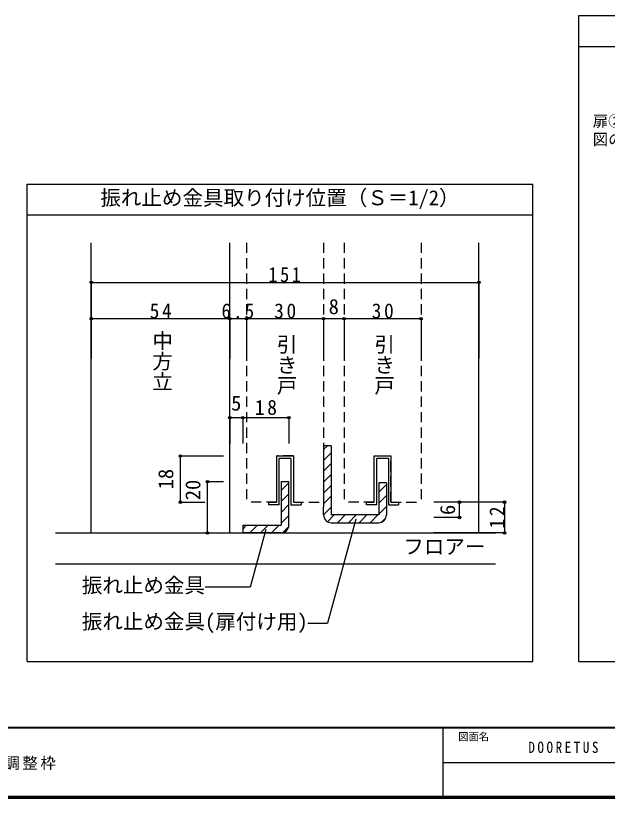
# Model space of a CAD drawing. Units: millimetres at full size, sheet at 1:5, with parts at other scales. Extents: x -973 to 977, y -718 to 696.
# Drawn here: x -414 to 162, y -701 to 62 of the extents above; entities that cross this region are included whole.
import ezdxf
from ezdxf.enums import TextEntityAlignment as Align

# ---------------------------------------------------------------- set-up
doc = ezdxf.new("R2010")
doc.units = ezdxf.units.MM
doc.header["$LTSCALE"] = 5
doc.header["$PDMODE"] = 32
doc.header["$PDSIZE"] = 2.5
doc.linetypes.add('DASHED2', pattern=[3, 2, -1])
for name, color, linetype in [('0-A_文字', 7, 'Continuous'), ('0-B_寸法', 7, 'Continuous'), ('1-3_仕上げ', 2, 'Continuous'), ('1-4_枠', 3, 'Continuous'), ('1-6_扉', 7, 'DASHED2'), ('1-7_金物', 7, 'Continuous'), ('1-A_文字', 7, 'Continuous'), ('1-B_寸法', 7, 'Continuous'), ('1-C_ハッチ', 4, 'Continuous'), ('F-0_補助線', 7, 'Continuous'), ('F-1_枠', 6, 'Continuous'), ('F-A_文字', 7, 'Continuous')]:
    doc.layers.add(name, color=color, linetype=linetype)
doc.styles.add('@ＭＳ ゴシック', font='')
doc.styles.add('ＭＳ ゴシック', font='')
doc.styles.get('@ＭＳ ゴシック').set_extended_font_data('@MS Gothic')
doc.styles.get('ＭＳ ゴシック').set_extended_font_data('MS Gothic')

msp = doc.modelspace()

# ---------------------------------------------------------------- linework, layer by layer
at = {"layer": '0-A_文字', "color": 3}
for p, q in [((134.249, 31.633), (879.673, 31.633)), ((-403.03, -567.5), (-403.03, -102.5)), ((-403.03, -102.5), (89.249, -102.5)), ((89.249, -567.5), (89.249, -102.5)), ((-403.03, -132.5), (89.249, -132.5)), ((-403.03, -567.5), (89.249, -567.5)), ((134.249, -567.5), (879.673, -567.5))]:
    msp.add_line(p, q, dxfattribs=at)
msp.add_lwpolyline([(134.249, -567.5), (134.249, 61.633), (879.673, 61.633)], dxfattribs=at)
at = {"layer": '1-3_仕上げ'}
for p, q in [((-375.519, -442.298), (52.97, -442.298)), ((-375.519, -472.298), (52.97, -472.298))]:
    msp.add_line(p, q, dxfattribs=at)
at = {"layer": '1-4_枠'}
for p, q in [((-340.763, -442.298), (-340.763, -159.523)), ((-205.763, -442.298), (-205.763, -159.523)), ((36.737, -442.298), (36.737, -159.523))]:
    msp.add_line(p, q, dxfattribs=at)
at = {"layer": '1-6_扉'}
for p, q in [((-189.513, -159.523), (-189.513, -412.298)), ((-114.513, -159.523), (-114.513, -412.298)), ((-94.513, -159.523), (-94.513, -412.298)), ((-19.513, -159.523), (-19.513, -412.298)), ((-160.138, -412.298), (-160.138, -367.298)), ((-143.888, -367.298), (-160.138, -367.298)), ((-143.888, -367.298), (-143.888, -412.298)), ((-48.887, -412.298), (-48.887, -367.298)), ((-160.138, -412.298), (-189.513, -412.298)), ((-143.887, -412.298), (-114.511, -412.298)), ((-65.137, -412.298), (-94.511, -412.298)), ((-48.887, -412.298), (-19.513, -412.298))]:
    msp.add_line(p, q, dxfattribs=at)
msp.add_lwpolyline([(-65.137, -412.298), (-65.137, -367.298), (-48.887, -367.298)], dxfattribs=at)
at = {"layer": '1-7_金物', "color": 3}
for p, q in [((-107.011, -357.298), (-114.511, -357.298)), ((-114.511, -357.298), (-114.511, -417.298)), ((-107.011, -357.298), (-107.011, -424.798)), ((-155.762, -392.298), (-148.262, -392.298)), ((-155.762, -392.298), (-155.762, -434.798)), ((-148.262, -434.798), (-148.262, -392.298)), ((-53.261, -393.55), (-60.761, -393.55)), ((-60.761, -393.55), (-60.761, -424.798)), ((-53.261, -393.55), (-53.261, -424.799)), ((-114.511, -424.798), (-114.511, -417.298)), ((-60.761, -424.798), (-107.011, -424.798)), ((-107.011, -432.298), (-60.759, -432.298)), ((-193.262, -434.798), (-193.262, -442.298)), ((-193.262, -434.798), (-155.762, -434.798)), ((-155.762, -442.298), (-193.262, -442.298))]:
    msp.add_line(p, q, dxfattribs=at)
at = {"layer": '1-7_金物'}
for p, q in [((-160.137, -412.298), (-160.137, -367.298)), ((-160.137, -367.298), (-143.887, -367.298)), ((-157.637, -414.798), (-157.637, -369.798)), ((-146.387, -369.798), (-157.637, -369.798)), ((-146.387, -369.798), (-146.387, -414.798)), ((-143.887, -367.298), (-143.887, -412.298)), ((-65.137, -412.298), (-65.137, -367.298)), ((-65.137, -367.298), (-48.887, -367.298)), ((-62.637, -414.798), (-62.637, -369.798)), ((-51.387, -369.798), (-62.637, -369.798)), ((-51.387, -369.798), (-51.387, -414.798)), ((-48.887, -367.298), (-48.887, -412.298)), ((-167.637, -412.298), (-160.137, -412.298)), ((-167.637, -414.798), (-167.637, -412.298)), ((-157.637, -414.798), (-167.637, -414.798)), ((-146.387, -414.798), (-136.387, -414.798)), ((-143.887, -412.298), (-136.387, -412.298)), ((-136.387, -412.298), (-136.387, -414.798)), ((-72.637, -412.298), (-65.137, -412.298)), ((-72.637, -414.798), (-72.637, -412.298)), ((-62.637, -414.798), (-72.637, -414.798)), ((-51.387, -414.798), (-41.387, -414.798)), ((-48.887, -412.298), (-41.387, -412.298)), ((-41.387, -412.298), (-41.387, -414.798))]:
    msp.add_line(p, q, dxfattribs=at)
at = {"layer": '1-7_金物', "color": 3}
for centre, start, end in [((-107.011, -424.798), 180, 270), ((-60.759, -424.799), 270, 0), ((-155.762, -434.798), 270, 0)]:
    msp.add_arc(centre, 7.5, start, end, dxfattribs=at)
at = {"layer": '1-A_文字'}
for p in [(-83.02, -428.968), (-129.928, -530.316)]:
    msp.add_line(p, (-110.628, -530.316), dxfattribs=at)
msp.add_lwpolyline([(-170.762, -439.087), (-185.998, -495.018), (-229.928, -495.018)], dxfattribs=at)
at = {"layer": '1-B_寸法', "color": 4}
for p, q in [((-340.763, -198.168), (-340.763, -272.409)), ((-340.763, -233.508), (-205.763, -233.508)), ((-205.763, -233.508), (-205.763, -272.409)), ((-205.763, -233.508), (-189.513, -233.508)), ((-189.513, -233.508), (-189.513, -272.409)), ((-189.513, -233.508), (-114.513, -233.508)), ((-114.513, -233.508), (-114.513, -272.409)), ((-114.513, -233.508), (-94.513, -233.508)), ((-94.513, -233.508), (-94.513, -272.409)), ((-94.513, -233.508), (-19.513, -233.508)), ((-19.513, -233.508), (-19.513, -272.409)), ((-193.262, -330.023), (-205.763, -330.023)), ((-205.763, -330.023), (-205.763, -355.023)), ((-148.262, -330.023), (-193.262, -330.023)), ((-193.262, -330.023), (-193.262, -355.023)), ((-148.262, -330.023), (-148.262, -355.023)), ((-253.959, -412.298), (-253.959, -367.298)), ((-253.959, -367.298), (-212.013, -367.298)), ((-227.542, -442.298), (-227.542, -392.298)), ((-227.542, -392.298), (-212.013, -392.298)), ((-253.959, -412.298), (-230.179, -412.298)), ((61.737, -412.298), (-7.013, -412.298)), ((17.987, -427.298), (17.987, -412.298)), ((61.737, -412.298), (61.737, -442.298)), ((17.987, -427.298), (-7.013, -427.298)), ((-227.542, -442.298), (-212.013, -442.298)), ((61.737, -442.298), (-7.013, -442.298))]:
    msp.add_line(p, q, dxfattribs=at)
msp.add_lwpolyline([(-340.763, -198.168), (36.737, -198.168), (36.737, -272.409)], dxfattribs=at)
at = {"layer": '1-B_寸法'}
for p in [(-340.763, -198.168), (36.737, -198.168), (-340.763, -233.508), (-205.763, -233.508), (-189.513, -233.508), (-114.513, -233.508), (-94.513, -233.508), (-19.513, -233.508), (-205.763, -330.023), (-193.262, -330.023), (-148.262, -330.023), (-253.959, -367.298), (-227.542, -392.298), (-253.959, -412.298), (17.987, -412.298), (61.737, -412.298), (17.987, -427.298), (-227.542, -442.298), (61.737, -442.298)]:
    msp.add_point(p, dxfattribs=at)
at = {"layer": '1-C_ハッチ'}
for p, q in [((-114.511, -361.008), (-110.801, -357.298)), ((-114.511, -371.615), (-107.011, -364.115)), ((-114.511, -382.222), (-107.011, -374.722)), ((-114.511, -392.828), (-107.011, -385.328)), ((-155.762, -401.004), (-148.262, -393.504)), ((-114.511, -403.435), (-107.011, -395.935)), ((-60.761, -402.718), (-53.261, -395.218)), ((-155.762, -411.611), (-148.262, -404.111)), ((-114.511, -414.041), (-107.011, -406.541)), ((-60.761, -413.324), (-53.261, -405.824)), ((-155.762, -422.218), (-148.262, -414.718)), ((-114.511, -424.648), (-107.011, -417.148)), ((-60.761, -423.931), (-53.261, -416.431)), ((-155.762, -432.824), (-148.262, -425.324)), ((-110.626, -431.37), (-104.055, -424.798)), ((-100.948, -432.298), (-93.448, -424.798)), ((-90.341, -432.298), (-82.841, -424.798)), ((-79.735, -432.298), (-72.235, -424.798)), ((-69.128, -432.298), (-61.628, -424.798)), ((-57.993, -431.77), (-53.787, -427.564)), ((-193.262, -438.504), (-189.557, -434.799)), ((-186.45, -442.298), (-178.95, -434.799)), ((-175.843, -442.298), (-168.343, -434.799)), ((-165.237, -442.298), (-157.737, -434.799)), ((-154.528, -442.196), (-148.362, -436.031))]:
    msp.add_line(p, q, dxfattribs=at)
at = {"layer": 'F-1_枠'}
for p, q in [((976.653, -631.667), (-973.347, -631.667)), ((976.653, -632.5), (-973.347, -632.5)), ((1.653, -632.5), (1.653, -699.167)), ((1.653, -665.833), (974.986, -665.834)), ((976.653, -699.167), (-973.347, -699.167)), ((976.653, -700), (-973.347, -700)), ((976.653, -700.833), (-973.347, -700.833))]:
    msp.add_line(p, q, dxfattribs=at)

# ---------------------------------------------------------------- texts
at = {"layer": '0-A_文字', "style": 'ＭＳ ゴシック'}
msp.add_text('振れ止め金具取り付け位置（Ｓ＝1/2）', height=14.66, dxfattribs=at).set_placement((-331.891, -127.5), align=Align.BOTTOM_LEFT)
at = {"layer": '0-B_寸法', "style": 'ＭＳ ゴシック'}
for s, p in [('扉②に、振れ止め金具(扉用)を', (147.652, -49.897)), ('図の位置に取り付けます。', (147.652, -67.675))]:
    msp.add_text(s, height=11, dxfattribs=at).set_placement(p, align=Align.BOTTOM_LEFT)
at = {"layer": '1-A_文字', "style": '@ＭＳ ゴシック'}
for s, p in [('中方立', (-283.263, -244.86)), ('引き戸', (-162.013, -248.508)), ('引き戸', (-67.013, -248.508))]:
    msp.add_text(s, height=14.66, rotation=270, dxfattribs=at).set_placement(p, align=Align.BOTTOM_LEFT)
at = {"layer": '1-A_文字', "style": 'ＭＳ ゴシック'}
for s, p in [('フロアー', (-36.784, -467.298)), ('振れ止め金具', (-349.928, -505.018)), ('振れ止め金具(扉付け用)', (-349.928, -540.316))]:
    msp.add_text(s, height=14.66, dxfattribs=at).set_placement(p, align=Align.BOTTOM_LEFT)
at = {"layer": '1-B_寸法', "style": 'ＭＳ ゴシック'}
for s, p in [('8', (-109.513, -233.508)), ('5', (-204.513, -327.523))]:
    msp.add_text(s, height=14.66, dxfattribs=at).set_placement(p, align=Align.BOTTOM_LEFT)
for s, p in [('18', (-256.459, -399.798)), ('20', (-230.042, -410.423)), ('6', (17.987, -424.798))]:
    msp.add_text(s, height=14.66, rotation=90, dxfattribs=at).set_placement(p, align=Align.BOTTOM_LEFT)
at = {"layer": '1-B_寸法', "char_height": 14.66, "attachment_point": 7, "style": 'ＭＳ ゴシック'}
for s, insert in [('\\T1.27;\\W0.9;151', (-168.263, -198.168)), ('\\T1.27;\\W0.95;54', (-283.888, -233.508)), ('\\T1.27;\\W0.9;6.5', (-213.888, -233.508)), ('\\T1.27;\\W0.95;30', (-162.638, -233.508)), ('\\T1.27;\\W0.95;30', (-67.638, -233.508)), ('\\T1.27;\\W0.95;18', (-181.387, -327.523))]:
    msp.add_mtext(s, dxfattribs=dict(at, insert=insert))
at = {"layer": '1-B_寸法', "insert": (61.737, -437.923), "char_height": 14.66, "attachment_point": 7, "rotation": 90, "style": 'ＭＳ ゴシック'}
msp.add_mtext('\\T1.27;\\W0.95;12', dxfattribs=at)
at = {"layer": 'F-0_補助線', "insert": (84.986, -656.798), "char_height": 11, "attachment_point": 7, "style": 'ＭＳ ゴシック'}
msp.add_mtext('\\T1.39;\\W0.85;DOORETUS', dxfattribs=at)
at = {"layer": 'F-A_文字', "style": 'ＭＳ ゴシック'}
msp.add_text('図面名', height=7.331, dxfattribs=at).set_placement((16.653, -646.667), align=Align.BOTTOM_LEFT)
at = {"layer": 'F-A_文字', "insert": (-846.68, -673.333), "char_height": 11, "attachment_point": 7, "style": 'ＭＳ ゴシック'}
msp.add_mtext('\\T1.17;ドレタス\u3000２枚連動シンクロ引き戸（上吊りタイプ）調整枠', dxfattribs=at)

doc.saveas('drawing.dxf')
